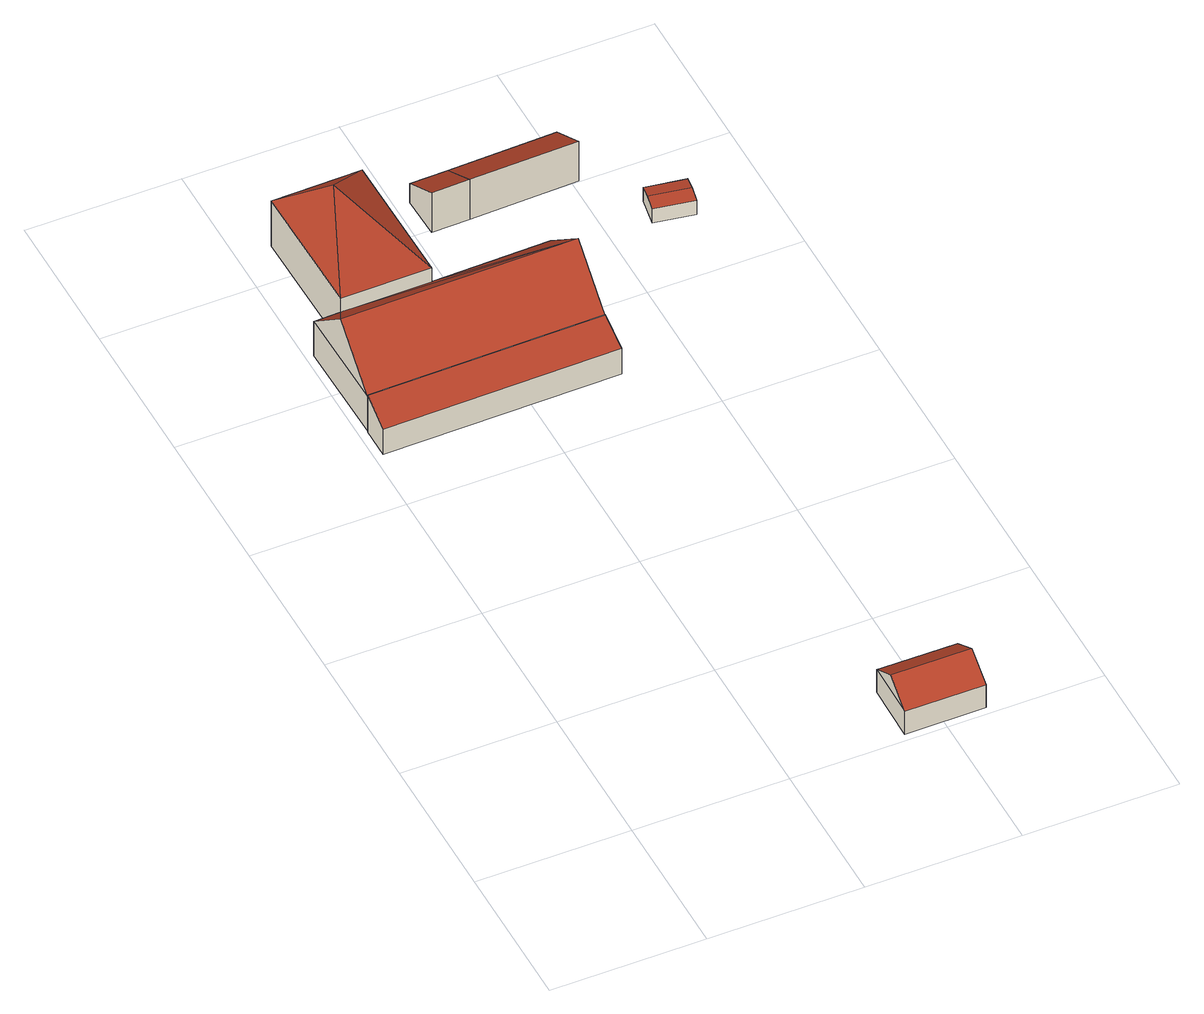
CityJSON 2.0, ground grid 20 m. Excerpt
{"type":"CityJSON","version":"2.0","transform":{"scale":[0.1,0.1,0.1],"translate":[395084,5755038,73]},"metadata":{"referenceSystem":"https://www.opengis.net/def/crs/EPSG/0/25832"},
"CityObjects":{
"building1":{"type":"Building","attributes":{"Gemeindeschluessel":"05558044","Geometrietyp2DReferenz":"3000","function":"31001_2700","roofType":"2100","measuredHeight":5.83},"geometry":[{"type":"Solid","lod":"2","boundaries":[[[[0,1,2,3]],[[4,5,1,0]],[[6,7,5,4]],[[3,2,7,6]],[[4,0,3,6]],[[1,5,7,2]]]],"semantics":{"surfaces":[{"type":"WallSurface"},{"type":"RoofSurface"},{"type":"GroundSurface"}],"values":[[0,0,0,0,1,2]]}}]},
"building2":{"type":"Building","attributes":{"Gemeindeschluessel":"05558044","Geometrietyp2DReferenz":"3000","function":"31001_1000","roofType":"3500","measuredHeight":11.1},"address":[{"country":"Germany","locality":"Senden","thoroughfareNumber":"40","thoroughfareName":"Alvingheide"}],"geometry":[{"type":"Solid","lod":"2","boundaries":[[[[8,9,10,11]],[[12,13,9,8]],[[14,15,13,12]],[[11,10,15,14]],[[11,16,8]],[[8,16,12]],[[12,16,14]],[[14,16,11]],[[9,13,15,10]]]],"semantics":{"surfaces":[{"type":"WallSurface"},{"type":"RoofSurface"},{"type":"GroundSurface"}],"values":[[0,0,0,0,1,1,1,1,2]]}}]},
"building3":{"type":"Building","attributes":{"Gemeindeschluessel":"05558044","Geometrietyp2DReferenz":"3000","function":"31001_2700","roofType":"5000","measuredHeight":11.82},"geometry":[{"type":"Solid","lod":"2","boundaries":[[[[17,18,19,20]],[[21,22,18,17]],[[23,24,22,21]],[[25,26,24,23]],[[27,28,26,25]],[[20,19,28,27]],[[25,29,30,27]],[[29,23,21]],[[29,21,17]],[[30,29,17]],[[17,20,30]],[[23,29,25]],[[27,30,20]],[[18,22,24,26,28,19]]]],"semantics":{"surfaces":[{"type":"WallSurface"},{"type":"RoofSurface"},{"type":"GroundSurface"}],"values":[[0,0,0,0,0,0,1,1,1,1,1,0,0,2]]}}]},
"building4":{"type":"Building","attributes":{"Gemeindeschluessel":"05558044","Geometrietyp2DReferenz":"3000","function":"31001_2700","roofType":"3100","measuredHeight":6.07},"geometry":[{"type":"Solid","lod":"2","boundaries":[[[[31,32,33,34]],[[35,36,32,31]],[[37,38,36,35]],[[39,40,38,37]],[[34,33,40,39]],[[39,41,42,31,34]],[[42,41,37,35]],[[39,37,41]],[[42,35,31]],[[32,36,38,40,33]]]],"semantics":{"surfaces":[{"type":"WallSurface"},{"type":"RoofSurface"},{"type":"GroundSurface"}],"values":[[0,0,0,0,0,1,1,0,0,2]]}}]},
"building5":{"type":"Building","attributes":{"Gemeindeschluessel":"05558044","Geometrietyp2DReferenz":"3000","function":"31001_2700","roofType":"2100","measuredHeight":6.27},"geometry":[{"type":"Solid","lod":"2","boundaries":[[[[43,44,45,46]],[[47,48,44,43]],[[49,50,48,47]],[[46,45,50,49]],[[47,43,46,49]],[[44,48,50,45]]]],"semantics":{"surfaces":[{"type":"WallSurface"},{"type":"RoofSurface"},{"type":"GroundSurface"}],"values":[[0,0,0,0,1,2]]}}]},
"building6":{"type":"Building","attributes":{"Gemeindeschluessel":"05558044","Geometrietyp2DReferenz":"3000","function":"51009_1610","roofType":"2100","measuredHeight":6.28},"geometry":[{"type":"Solid","lod":"2","boundaries":[[[[47,48,50,49]],[[51,52,48,47]],[[53,54,52,51]],[[49,50,54,53]],[[51,47,49,53]],[[48,52,54,50]]]],"semantics":{"surfaces":[{"type":"WallSurface"},{"type":"RoofSurface"},{"type":"GroundSurface"}],"values":[[0,0,0,0,1,2]]}}]},
"building7":{"type":"Building","attributes":{"Gemeindeschluessel":"05558044","Geometrietyp2DReferenz":"3000","function":"31001_2700","roofType":"3100","measuredHeight":2.5},"geometry":[{"type":"Solid","lod":"2","boundaries":[[[[55,56,57,58]],[[59,60,56,55]],[[61,62,60,59]],[[58,57,62,61]],[[55,63,59]],[[61,64,58]],[[58,64,63,55]],[[59,63,64,61]],[[56,60,62,57]]]],"semantics":{"surfaces":[{"type":"WallSurface"},{"type":"RoofSurface"},{"type":"GroundSurface"}],"values":[[0,0,0,0,0,0,1,1,2]]}}]}
},
"vertices":[
[7,719,69],[7,719,11],[7,677,11],[7,677,51],[310,723,69],[310,723,11],[311,681,51],[311,681,11],
[154,1043,87],[154,1043,16],[38,1041,16],[38,1041,87],[156,861,87],[156,861,16],[40,860,87],[40,860,16],[96,996,127],
[40,860,66],[40,860,12],[5,859,12],[5,859,66],[156,861,66],[156,861,12],[308,864,66],[308,864,12],[310,723,66],[310,723,12],[7,719,66],[7,719,12],[309,793,130],[6,789,130],
[454,86,37],[454,86,1],[360,87,1],[360,87,37],[454,10,37],[454,10,1],[351,10,37],[351,10,1],[352,87,37],[352,87,1],[351,48,62],[454,48,62],
[213,1040,44],[213,1040,14],[214,984,14],[214,984,77],[262,1041,44],[262,1041,14],[263,985,77],[263,985,14],
[402,1045,44],[402,1045,14],[403,989,77],[403,989,14],
[508,919,35],[508,919,13],[456,928,13],[456,928,35],[502,882,35],[502,882,13],[450,891,35],[450,891,13],[505,901,38],[453,910,38]
]}
